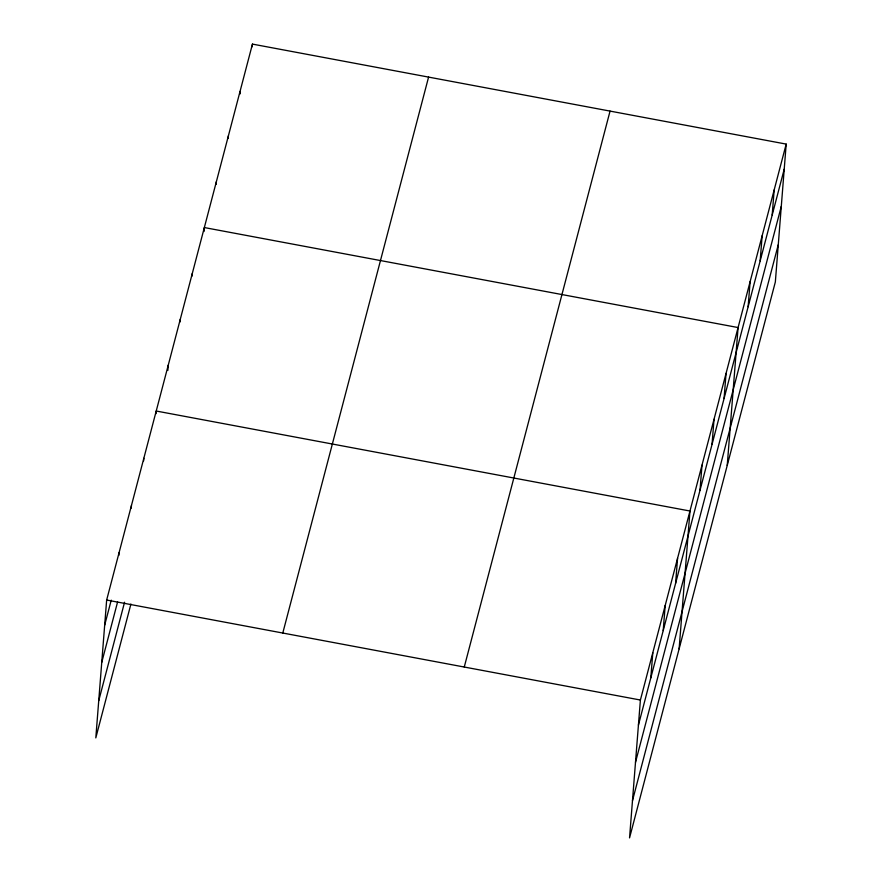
<?xml version="1.0" encoding="UTF-8"?>
<svg xmlns="http://www.w3.org/2000/svg" width="882" height="882" viewBox="0 0 882 882"><rect width="100%" height="100%" fill="white"/><g stroke="black" fill="none" stroke-linecap="round" stroke-linejoin="round"><path stroke-width="1.32" d="M786.193 144.097L640.398 700.032L629.55 837.9L775.344 281.964L786.193 144.097L252.45 44.1L106.656 600.036L95.807 737.903L130.922 604.016M118.838 555.428L119.048 552.782M131.231 508.164L131.44 505.529M143.623 460.911L143.832 458.276M156.026 413.658L156.224 411.023L689.967 511.02L679.118 648.876M167.845 370.429L168.253 365.159M180.071 321.93L180.281 319.295M192.1 276.066L192.309 273.42M204.029 231.514L204.337 227.556L738.08 327.553L727.231 465.42M216.156 184.338L216.366 181.692M228.184 138.474L228.394 135.828M240.113 93.922L240.323 91.287M252.241 46.735L252.45 44.1M650.817 677.85L652.79 652.779M663.209 630.597L665.182 605.526M675.601 583.344L677.574 558.273M700.021 490.227L701.995 465.156M712.05 444.363L714.023 419.292M724.078 398.499L726.051 373.428M748.134 306.76L750.108 281.689M760.163 260.896L762.136 235.825M772.191 215.032L774.164 189.961M104.682 625.106L111.231 600.168M101.761 662.327L117.593 601.954M98.74 700.683L124.56 602.23M282.791 633.033L428.586 77.098M464.263 667.035L610.057 111.099M638.425 725.103L784.219 169.168M635.492 762.324L781.287 206.388M632.482 800.68L778.266 244.744M106.656 600.036L640.398 700.032"/></g></svg>
